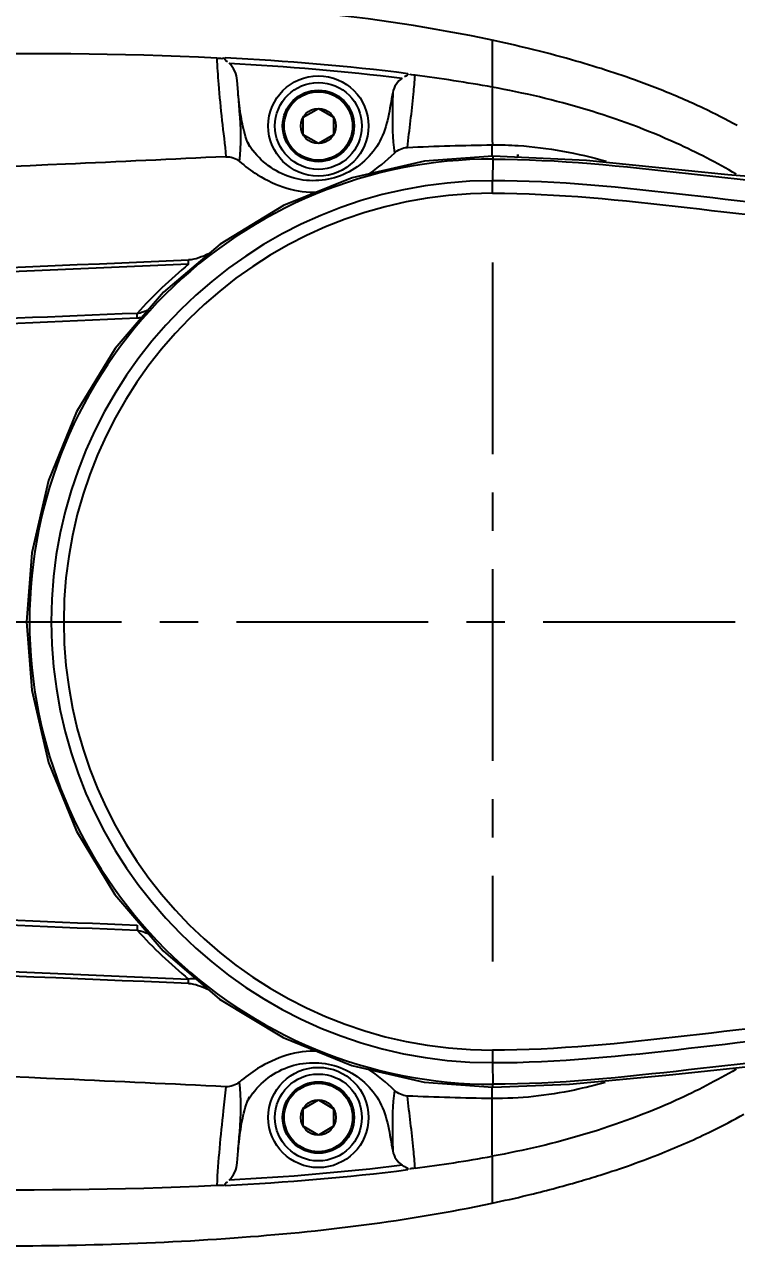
# Model space of a CAD drawing. Header units: millimetres. Extents: x 5828 to 6704, y 123 to 421.
# Drawn here: x 6405.27 to 6412.23, y 380.47 to 392.43 of the extents above; entities that cross this region are included whole.
import ezdxf
from ezdxf import colors
from ezdxf.entities.mleader import LeaderData, LeaderLine
from ezdxf.math import Vec2, Vec3

# ---------------------------------------------------------------- set-up
doc = ezdxf.new("R2010")
doc.units = ezdxf.units.MM
doc.linetypes.add('CENTER', pattern=[0.6, 0.375, -0.075, 0.075, -0.075])
for name, color, linetype in [('中心线', 7, 'Continuous'), ('外形图', 7, 'Continuous'), ('多重引线', 7, 'Continuous')]:
    doc.layers.add(name, color=color, linetype=linetype)
doc.styles.add('微软雅黑', font='msyh.ttc')

msp = doc.modelspace()

# ---------------------------------------------------------------- linework, layer by layer
at = {"layer": '中心线', "linetype": 'CENTER', "ltscale": 5}
for p, q in [((6409.8416, 390.0976), (6409.8416, 383.2594)), ((6392.3402, 386.5837), (6445.3402, 386.5837))]:
    msp.add_line(p, q, dxfattribs=at)
at = {"layer": '外形图', "color": 7, "linetype": 'Continuous'}
for p, q in [((6409.8406, 392.272), (6409.8405, 391.8131)), ((6407.355, 391.763), (6407.3466, 391.8767)), ((6407.9913, 391.5197), (6408.1402, 391.6057)), ((6408.1402, 391.6057), (6408.2892, 391.5197)), ((6407.9913, 391.3477), (6407.9913, 391.5197)), ((6408.2892, 391.5197), (6408.2892, 391.3477)), ((6408.1402, 391.2617), (6407.9913, 391.3477)), ((6408.2892, 391.3477), (6408.1402, 391.2617)), ((6409.8402, 391.1411), (6409.8402, 391.2484)), ((6409.8468, 391.1093), (6409.8422, 390.8978)), ((6410.0902, 391.126), (6410.0902, 391.1528)), ((6409.8422, 390.7757), (6409.8422, 390.8977)), ((6406.8709, 390.0804), (6397.7873, 389.6927)), ((6405.2867, 386.5837), (6405.5274, 386.5837)), ((6406.3684, 383.614), (6406.3663, 383.5667)), ((6397.7873, 383.4747), (6406.8709, 383.087)), ((6409.8422, 382.3922), (6409.8422, 382.2699)), ((6409.8422, 382.2697), (6409.8468, 382.0581)), ((6409.8402, 381.919), (6409.8402, 382.0301)), ((6407.9913, 381.8197), (6408.1402, 381.9057)), ((6408.1402, 381.9057), (6408.2892, 381.8197)), ((6407.9913, 381.6477), (6407.9913, 381.8197)), ((6408.2892, 381.8197), (6408.2892, 381.6477)), ((6408.1402, 381.5617), (6407.9913, 381.6477)), ((6408.2892, 381.6477), (6408.1402, 381.5617)), ((6407.3466, 381.2908), (6407.3552, 381.4071)), ((6409.8405, 381.3543), (6409.8406, 380.8954))]:
    msp.add_line(p, q, dxfattribs=at)
for points in [[(6407.4676, 391.2303), (6407.467, 391.2315), (6407.4652, 391.2351), (6407.4622, 391.2414), (6407.458, 391.2505), (6407.4531, 391.2619), (6407.4471, 391.2766), (6407.4381, 391.3008), (6407.4281, 391.3311), (6407.4202, 391.3582), (6407.4136, 391.3829), (6407.4075, 391.4075), (6407.4021, 391.4311), (6407.3972, 391.4542), (6407.3925, 391.4778), (6407.3879, 391.5022), (6407.3836, 391.5272), (6407.3794, 391.5529), (6407.3754, 391.5791), (6407.3717, 391.6057), (6407.3682, 391.6328), (6407.3649, 391.6606), (6407.3618, 391.6895), (6407.3588, 391.7197), (6407.3559, 391.7513), (6407.3549, 391.764)], [(6409.8474, 391.1372), (6409.1783, 391.0889), (6408.471, 390.9265), (6407.7985, 390.6538), (6407.1779, 390.2778), (6406.6249, 389.808), (6406.1534, 389.2561), (6405.7756, 388.6364), (6405.5011, 387.9644), (6405.3368, 387.2573), (6405.2867, 386.5837)], [(6425.1385, 391.1584), (6418.2462, 390.803), (6414.2935, 390.7816), (6412.1436, 390.9544), (6410.7641, 391.0947), (6409.8474, 391.1372)], [(6405.2867, 386.5837), (6405.3361, 385.9146), (6405.4997, 385.2073), (6405.7736, 384.5351), (6406.1507, 383.915), (6406.6215, 383.3628), (6407.1739, 382.8925), (6407.7943, 382.5157), (6408.4666, 382.2423), (6409.1738, 382.0792), (6409.8474, 382.0302)], [(6409.8474, 382.0302), (6410.5965, 382.0605), (6411.6055, 382.1536), (6412.9647, 382.2981), (6415.0003, 382.4018), (6418.8549, 382.3472), (6425.1385, 382.009)], [(6407.3636, 381.4948), (6407.3674, 381.5279), (6407.3714, 381.5593), (6407.3756, 381.5897), (6407.3801, 381.619), (6407.3847, 381.6472), (6407.3896, 381.6743), (6407.3946, 381.7003), (6407.3997, 381.7253), (6407.4052, 381.7499), (6407.4111, 381.7746), (6407.4176, 381.8), (6407.4255, 381.8275), (6407.4351, 381.858), (6407.4448, 381.885), (6407.4516, 381.9019), (6407.4564, 381.9134), (6407.4606, 381.9227), (6407.4639, 381.9297), (6407.4661, 381.9343), (6407.4674, 381.9367), (6407.4675, 381.9371)], [(6407.355, 381.404), (6407.3565, 381.4227), (6407.3599, 381.4598), (6407.3636, 381.4948)]]:
    msp.add_lwpolyline(points, dxfattribs=at)
for centre, radius in [((6408.1405, 391.4337), 0.4904), ((6408.1402, 391.4337), 0.425), ((6408.1402, 391.4337), 0.35), ((6408.1402, 391.4337), 0.335), ((6408.1402, 391.4337), 0.172), ((6408.1405, 381.7337), 0.4904), ((6408.1402, 381.7337), 0.425), ((6408.1402, 381.7337), 0.35), ((6408.1402, 381.7337), 0.335), ((6408.1402, 381.7337), 0.172)]:
    msp.add_circle(centre, radius, dxfattribs=at)
for centre, radius, start, end in [((6407.2111, 379.8768), 12.671, 76.37524, 78.02371), ((6407.5252, 381.1654), 11.3447, 74.18684, 76.38401), ((6407.0093, 376.0798), 15.9861, 79.79816, 82.53402), ((6408.8609, 385.1813), 7.1095, 64.66459, 68.35894), ((6409.064, 385.6134), 6.632, 61.40864, 64.65308), ((6408.0951, 391.6404), 0.7444, 209.53941, 216.91944), ((6409.8414, 386.5825), 4.5268, 89.93136, 179.98445), ((6409.8416, 386.583), 4.3147, 89.99187, 179.99065), ((6409.8416, 386.583), 4.1924, 89.99214, 179.99006), ((6316.2743, 2550.5023), 2162.2785, 272.2166695, 272.4012786), ((6398.09, 389.7686), 8.7865, 2.03352, 2.30837), ((6409.8885, 386.4025), 4.7574, 129.36743, 137.76615), ((6522.6602, -2300.3983), 2692.4642, 92.475466, 92.6745648), ((6409.8414, 386.5849), 4.5268, 180.01553, 270.06864), ((6409.8416, 386.5844), 4.3145, 180.00911, 270.00837), ((6409.8416, 386.5844), 4.1924, 180.00903, 270.00811), ((6522.6648, 3073.6679), 2692.5665, 267.3254386, 267.52453), ((6409.9091, 386.7878), 4.7882, 222.27747, 230.61568), ((6316.6221, -1768.705), 2153.6416, 87.5983467, 87.7825212), ((6398.1854, 383.3899), 8.6908, 357.72487, 358.00275), ((6408.0952, 381.527), 0.7445, 143.31188, 150.50277), ((6409.1065, 387.4721), 6.5397, 296.17285, 299.25934), ((6408.8894, 387.9196), 7.0371, 291.7623, 296.15174), ((6407.0093, 397.0877), 15.9861, 277.46598, 280.20184), ((6407.549, 391.9079), 11.2476, 283.53242, 286.20374), ((6407.2052, 393.3169), 12.698, 281.97744, 283.55282)]:
    msp.add_arc(centre, radius, start, end, dxfattribs=at)
for points, knots in [([(6409.8404, 392.272), (6408.6719, 392.5205), (6406.191, 392.7363), (6402.4604, 392.6635), (6398.7979, 392.3303), (6396.4291, 391.963), (6395.314, 391.73)], [0, 0, 0, 0, 0.2453234, 0.5083179, 0.7660528, 1, 1, 1, 1]), ([(6407.1467, 392.0975), (6405.2433, 392.1887), (6402.3358, 392.0869), (6398.4978, 391.8089), (6396.5626, 391.6077), (6395.6249, 391.467)], [0, 0, 0, 0, 0.4950067, 0.7537123, 1, 1, 1, 1]), ([(6407.1467, 392.0975), (6407.1542, 392.0972), (6407.1773, 392.0975), (6407.2034, 392.0915), (6407.2175, 392.0993)], [0, 0, 0, 0, 0.3161448, 1, 1, 1, 1]), ([(6407.1467, 392.0975), (6407.1507, 392.0128), (6407.169, 391.6903), (6407.2124, 391.37), (6407.2358, 391.133)], [0, 0, 0, 0, 0.2626947, 1, 1, 1, 1]), ([(6411.4828, 391.7896), (6411.4136, 391.8171), (6411.1288, 391.9254), (6410.8381, 392.0179), (6410.6166, 392.0808)], [0, 0, 0, 0, 0.2443023, 1, 1, 1, 1]), ([(6409.0106, 391.2238), (6409.0307, 391.3979), (6409.0621, 391.6328), (6409.0817, 391.8689), (6409.0865, 391.9303)], [0, 0, 0, 0, 0.7399348, 1, 1, 1, 1]), ([(6409.8415, 391.813), (6409.8406, 391.7572), (6409.8383, 391.569), (6409.8415, 391.3809), (6409.8415, 391.2484)], [0, 0, 0, 0, 0.2962121, 1, 1, 1, 1]), ([(6412.2256, 390.9622), (6412.036, 391.073), (6411.2824, 391.462), (6410.4577, 391.7016), (6409.8405, 391.8131)], [0, 0, 0, 0, 0.2593408, 1, 1, 1, 1]), ([(6407.3673, 391.087), (6407.3886, 391.2496), (6407.3799, 391.4768), (6407.36, 391.7005), (6407.3552, 391.7612)], [0, 0, 0, 0, 0.7292685, 1, 1, 1, 1]), ([(6408.8676, 391.7609), (6408.8364, 391.6001), (6408.8, 391.2634), (6408.4055, 390.906), (6407.8884, 390.867), (6407.597, 391.0642), (6407.5, 391.1932)], [0, 0, 0, 0, 0.2526875, 0.5018695, 0.7509364, 1, 1, 1, 1]), ([(6408.8676, 391.7609), (6408.8663, 391.7068), (6408.8624, 391.5093), (6408.8639, 391.3104), (6408.8847, 391.1684)], [0, 0, 0, 0, 0.274178, 1, 1, 1, 1]), ([(6409.8402, 391.2484), (6409.925, 391.2493), (6410.3009, 391.2386), (6410.6742, 391.1683), (6410.9542, 391.0888)], [0, 0, 0, 0, 0.2254567, 1, 1, 1, 1]), ([(6407.2359, 391.133), (6406.713, 391.1072), (6404.3387, 390.9997), (6401.9638, 390.8948), (6400.1147, 390.7687)], [0, 0, 0, 0, 0.2202532, 1, 1, 1, 1]), ([(6407.3673, 391.087), (6407.4239, 391.0396), (6407.6452, 390.8726), (6407.9316, 390.7736), (6408.136, 390.7858)], [0, 0, 0, 0, 0.2648694, 1, 1, 1, 1]), ([(6409.8465, 391.1094), (6410.4858, 391.1087), (6411.7589, 390.9721), (6413.6609, 390.7499), (6415.5771, 390.7262), (6417.4905, 390.7544), (6419.4048, 390.8035), (6421.9552, 390.9251), (6423.8662, 391.0495), (6425.1403, 391.1308)], [0, 0, 0, 0, 0.1251933, 0.2501189, 0.3749887, 0.4999808, 0.6249727, 0.749964, 1, 1, 1, 1]), ([(6409.8474, 391.1373), (6409.8469, 391.1387), (6409.8478, 391.1155), (6409.8469, 391.1138), (6409.8468, 391.1043)], [0, 0, 0, 0, 0.135849, 1, 1, 1, 1]), ([(6410.0902, 391.1528), (6410.0898, 391.1484), (6410.0888, 391.1395), (6410.0878, 391.1305), (6410.0873, 391.1261)], [0, 0, 0, 0, 0.4999883, 1, 1, 1, 1]), ([(6425.1402, 390.92), (6423.8655, 390.8386), (6421.9539, 390.7145), (6419.4031, 390.5891), (6417.4885, 390.5409), (6415.576, 390.5156), (6413.6603, 390.5232), (6411.7591, 390.7641), (6410.484, 390.8973), (6409.8425, 390.8975)], [0, 0, 0, 0, 0.2500651, 0.3750247, 0.499985, 0.6249608, 0.7496465, 0.8744121, 1, 1, 1, 1]), ([(6409.8422, 390.7757), (6410.4791, 390.7755), (6411.7517, 390.6421), (6413.6532, 390.4015), (6415.5742, 390.3936), (6417.4908, 390.4191), (6419.4076, 390.4674), (6421.9603, 390.5928), (6423.873, 390.717), (6425.148, 390.7984)], [0, 0, 0, 0, 0.1246317, 0.2497389, 0.3748819, 0.4999138, 0.6249525, 0.7499914, 1, 1, 1, 1]), ([(6390.4686, 383.0714), (6391.6647, 382.4185), (6394.5386, 381.4894), (6399.2921, 380.7433), (6403.6559, 380.4329), (6407.2528, 380.5074), (6409.0099, 380.7188), (6409.8404, 380.8954)], [0, 0, 0, 0, 0.2072392, 0.4531528, 0.7318985, 0.8708819, 1, 1, 1, 1]), ([(6425.148, 382.369), (6423.873, 382.4504), (6421.9603, 382.5746), (6419.4076, 382.7001), (6417.4908, 382.7483), (6415.5742, 382.7738), (6413.6532, 382.7659), (6411.7517, 382.5253), (6410.4791, 382.392), (6409.8422, 382.3918)], [0, 0, 0, 0, 0.250009, 0.3750481, 0.5000869, 0.625119, 0.7502614, 0.8753681, 1, 1, 1, 1]), ([(6409.8425, 382.2699), (6410.484, 382.2701), (6411.7591, 382.4033), (6413.6603, 382.6442), (6415.576, 382.6518), (6417.4885, 382.6265), (6419.4031, 382.5782), (6421.9539, 382.4529), (6423.8655, 382.3288), (6425.1402, 382.2474)], [0, 0, 0, 0, 0.1255884, 0.2503533, 0.3750385, 0.5000141, 0.6249748, 0.7499345, 1, 1, 1, 1]), ([(6407.2358, 382.0344), (6406.7084, 382.0605), (6404.3341, 382.1678), (6401.9593, 382.2729), (6400.1148, 382.3988)], [0, 0, 0, 0, 0.2221461, 1, 1, 1, 1]), ([(6408.1364, 382.3816), (6407.9319, 382.3939), (6407.6453, 382.295), (6407.4239, 382.1278), (6407.3673, 382.0805)], [0, 0, 0, 0, 0.73513, 1, 1, 1, 1]), ([(6425.1403, 382.0366), (6423.8662, 382.1179), (6421.9552, 382.2423), (6419.4048, 382.364), (6417.4905, 382.413), (6415.5771, 382.4412), (6413.661, 382.4175), (6411.7589, 382.1953), (6410.4858, 382.0587), (6409.8465, 382.0581)], [0, 0, 0, 0, 0.2500359, 0.3750272, 0.500019, 0.625011, 0.7498807, 0.8748063, 1, 1, 1, 1]), ([(6407.4982, 381.9718), (6407.5948, 382.1014), (6407.886, 382.3), (6408.4041, 382.2623), (6408.7998, 381.9048), (6408.8364, 381.5675), (6408.8676, 381.4065)], [0, 0, 0, 0, 0.2490624, 0.4981286, 0.7473084, 1, 1, 1, 1]), ([(6412.2252, 382.205), (6412.0357, 382.0942), (6411.2823, 381.7053), (6410.4577, 381.4658), (6409.8407, 381.3543)], [0, 0, 0, 0, 0.2593074, 1, 1, 1, 1]), ([(6407.2358, 382.0344), (6407.2281, 381.9555), (6407.1903, 381.6349), (6407.1582, 381.3133), (6407.1467, 381.0699)], [0, 0, 0, 0, 0.2455119, 1, 1, 1, 1]), ([(6407.3554, 381.4088), (6407.3602, 381.4693), (6407.3802, 381.6922), (6407.3881, 381.9184), (6407.3673, 382.0805)], [0, 0, 0, 0, 0.2706469, 1, 1, 1, 1]), ([(6408.8847, 381.999), (6408.8642, 381.8569), (6408.8626, 381.658), (6408.8663, 381.4606), (6408.8676, 381.4065)], [0, 0, 0, 0, 0.7263304, 1, 1, 1, 1]), ([(6410.9452, 382.0761), (6410.8458, 382.0481), (6410.4839, 381.9591), (6410.1097, 381.9162), (6409.8402, 381.919)], [0, 0, 0, 0, 0.277032, 1, 1, 1, 1]), ([(6409.8474, 382.0302), (6409.8469, 382.0287), (6409.8479, 382.0518), (6409.8469, 382.0536), (6409.8468, 382.0631)], [0, 0, 0, 0, 0.136471, 1, 1, 1, 1]), ([(6409.0865, 381.2371), (6409.0817, 381.2985), (6409.0621, 381.5346), (6409.0307, 381.7695), (6409.0106, 381.9436)], [0, 0, 0, 0, 0.2600649, 1, 1, 1, 1]), ([(6409.8417, 381.3545), (6409.8407, 381.4102), (6409.8383, 381.5984), (6409.8414, 381.7866), (6409.8413, 381.919)], [0, 0, 0, 0, 0.2961983, 1, 1, 1, 1]), ([(6395.6249, 381.7004), (6396.5626, 381.5597), (6398.4978, 381.3585), (6402.3358, 381.0805), (6405.2433, 380.9787), (6407.1467, 381.0699)], [0, 0, 0, 0, 0.2462878, 0.5049933, 1, 1, 1, 1]), ([(6410.6877, 381.1071), (6410.7577, 381.1275), (6411.0312, 381.2102), (6411.301, 381.3051), (6411.4985, 381.3841)], [0, 0, 0, 0, 0.2554674, 1, 1, 1, 1]), ([(6407.1467, 381.07), (6407.1542, 381.0703), (6407.1774, 381.07), (6407.2033, 381.0758), (6407.2175, 381.0681)], [0, 0, 0, 0, 0.3161336, 1, 1, 1, 1])]:
    msp.add_open_spline(points, degree=3, knots=knots, dxfattribs=at)
for points in [[(6407.2268, 392.0988), (6407.2127, 392.0975), (6407.2369, 392.069), (6407.2497, 392.0627)], [(6409.0149, 391.9443), (6408.4215, 392.0205), (6407.8243, 392.0684), (6407.2269, 392.0988)], [(6407.3466, 391.8767), (6407.3423, 391.9393), (6407.3127, 392.0051), (6407.2659, 392.0469)], [(6407.2659, 392.0469), (6407.8318, 392.0173), (6408.3973, 391.9717), (6408.9596, 391.9011)], [(6409.0149, 391.9444), (6409.0291, 391.9406), (6408.9947, 391.9227), (6408.9828, 391.914)], [(6409.0865, 391.9303), (6409.0698, 391.9325), (6409.0227, 391.9326), (6409.0372, 391.9412)], [(6408.9596, 391.9011), (6408.9128, 391.8706), (6408.8783, 391.8158), (6408.8676, 391.7609)], [(6408.8847, 391.1684), (6408.9176, 391.2003), (6408.9648, 391.2217), (6409.0106, 391.2238)], [(6409.0106, 391.2238), (6409.2871, 391.2361), (6409.5638, 391.2457), (6409.8406, 391.2484)], [(6407.2357, 391.133), (6407.2821, 391.1353), (6407.3316, 391.1168), (6407.3673, 391.087)], [(6408.6273, 390.9599), (6408.7198, 391.0202), (6408.8054, 391.0916), (6408.8847, 391.1684)], [(6407.0664, 390.1821), (6407.0038, 390.154), (6406.9379, 390.1254), (6406.8693, 390.1226)], [(6406.3661, 389.6002), (6403.25, 389.4734), (6400.1339, 389.3455), (6397.0179, 389.2153)], [(6406.3661, 389.6002), (6406.4056, 389.6073), (6406.4438, 389.6215), (6406.4806, 389.6376)], [(6406.3684, 389.5535), (6406.3677, 389.5691), (6406.3668, 389.5847), (6406.3661, 389.6002)], [(6406.4113, 389.5579), (6406.3971, 389.5558), (6406.3827, 389.5543), (6406.3684, 389.5537)], [(6397.0178, 383.9519), (6400.1339, 383.8203), (6403.2501, 383.6932), (6406.3663, 383.5667)], [(6406.3664, 383.5666), (6406.4057, 383.5599), (6406.4438, 383.546), (6406.4803, 383.53)], [(6406.9455, 383.0878), (6406.9208, 383.0901), (6406.8956, 383.0901), (6406.8709, 383.087)], [(6406.8693, 383.0449), (6406.9345, 383.0421), (6406.9973, 383.0158), (6407.0571, 382.9895)], [(6408.8847, 381.999), (6408.8053, 382.0759), (6408.7195, 382.1474), (6408.6269, 382.2078)], [(6407.3673, 382.0805), (6407.3317, 382.0507), (6407.2822, 382.0321), (6407.2358, 382.0344)], [(6409.0106, 381.9437), (6408.9648, 381.9457), (6408.9176, 381.9671), (6408.8847, 381.999)], [(6409.8406, 381.919), (6409.5638, 381.9217), (6409.2871, 381.9313), (6409.0106, 381.9437)], [(6408.8676, 381.4065), (6408.8783, 381.3516), (6408.9128, 381.2969), (6408.9596, 381.2664)], [(6407.2659, 381.1205), (6407.3127, 381.1623), (6407.3423, 381.2281), (6407.3466, 381.2908)], [(6407.2269, 381.0686), (6407.8243, 381.099), (6408.4215, 381.147), (6409.0149, 381.2231)], [(6408.9596, 381.2664), (6408.3973, 381.1957), (6407.8318, 381.1502), (6407.2659, 381.1205)], [(6409.0149, 381.2231), (6409.0375, 381.2291), (6408.9792, 381.2536), (6408.9596, 381.2664)], [(6409.0865, 381.2371), (6409.0698, 381.2349), (6409.0227, 381.2349), (6409.0372, 381.2262)], [(6407.2268, 381.0686), (6407.2126, 381.07), (6407.2369, 381.0985), (6407.2497, 381.1048)]]:
    msp.add_open_spline(points, degree=3, dxfattribs=at)

# ---------------------------------------------------------------- leaders
at = {"layer": '多重引线'}
ml = msp.add_multileader_mtext('Standard', dxfattribs=at)
ml.set_content('4{\\A1;\\fSource Han Sans CN Regular|b0|i0|c0|p34;×M4 Depth 8}', style='微软雅黑')
ml.set_leader_properties()
ml.build(insert=Vec2(0, 0))
ml.multileader.update_dxf_attribs({"has_dogleg": 0, "text_left_attachment_type": 5, "text_right_attachment_type": 5, "dogleg_length": 0.2, "arrow_head_size": 1.25})
ctx = ml.context
ctx.base_point, ctx.char_height, ctx.arrow_head_size, ctx.landing_gap_size, ctx.plane_origin = Vec3(6410.1872, 395.638), 1.5, 1.25, 0.1, Vec3(6399.7354, 390.4232)
ctx.left_attachment, ctx.right_attachment = 5, 5
notes = []
notes.append((ctx, [(0, (1, 1, 0), (6409.9872, 395.638), (1, 0), 0.2, [(0, [(6399.7354, 390.4232)], 0, [])])]))
ctx.mtext.insert, ctx.mtext.flow_direction = Vec3(6410.2872, 397.7356), 5
for ctx, leaders in notes:
    for number, flags, end, landing, length, lines in leaders:
        leader = LeaderData()
        leader.index, (leader.has_last_leader_line, leader.has_dogleg_vector, leader.attachment_direction) = number, flags
        leader.last_leader_point, leader.dogleg_vector, leader.dogleg_length = Vec3(end), Vec3(landing), length
        for number, points, colour, breaks in lines:
            line = LeaderLine()
            line.index, line.vertices, line.color, line.breaks = number, Vec3.list(points), colors.encode_raw_color(colour), breaks
            leader.lines.append(line)
        ctx.leaders.append(leader)

doc.saveas('drawing.dxf')
